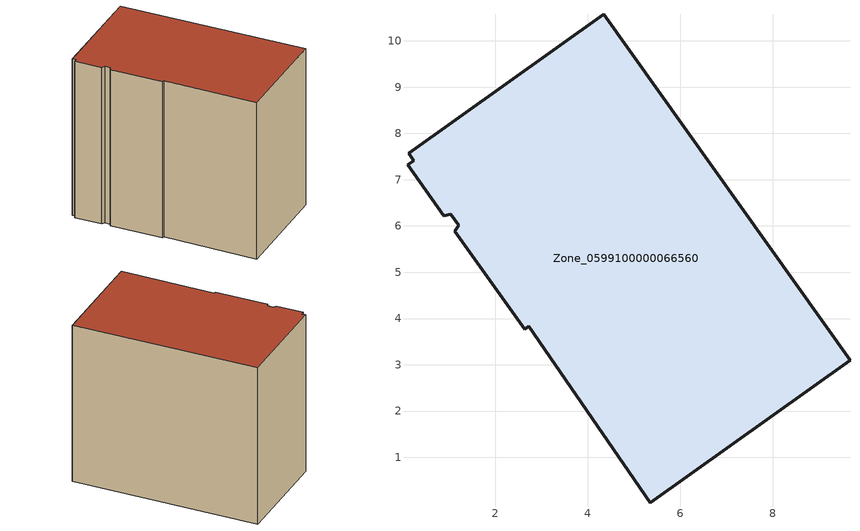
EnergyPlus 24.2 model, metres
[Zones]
Zone_0599100000066560
 floor ground (C_G): 4.35,10.57 9.67,3.1 5.35,0.02 2.73,3.83 2.64,3.77 1.13,5.88 1.22,6.01 1.05,6.26 0.89,6.22 0.11,7.32 0.25,7.41 0.14,7.57 z0
 wall outside (C_F): 9.67,3.1 4.35,10.57 0.14,7.57 0.25,7.41 0.11,7.32 0.89,6.22 1.05,6.26 1.22,6.01 1.13,5.88 2.64,3.77 2.73,3.83 5.35,0.02 9.67,3.1 z0:8.15
 roof outside (C_R): 0.89,6.22 1.05,6.26 1.22,6.01 1.13,5.88 2.64,3.77 2.73,3.83 5.35,0.02 9.67,3.1 4.35,10.57 0.14,7.57 0.25,7.41 0.11,7.32 z8.15
[BUILDING]
Pand.0599100000066560: North Axis=0; Terrain=City; Loads Convergence Tolerance Value=0.04; Temperature Convergence Tolerance Value=0.4; Solar Distribution=FullExterior; Maximum Number of Warmup Days=25; Minimum Number of Warmup Days=1
[Site:Location]
Rotterdam.The.Hague.AP_ZH_NLD Design_Conditions: Latitude=51.96; Longitude=4.45; Time Zone=1; Elevation=-4.5
[SITE:GROUNDTEMPERATURE:BUILDINGSURFACE]
18, 18, 18, 18, 18, 18, 18, 18, 18, 18, 18, 18
[MATERIAL] Thermal Absorptance=0.9; Solar Absorptance=0.7; Visible Absorptance=0.7
Name | Roughness | Thickness | Conductivity | Density | Specific Heat
G.TC.1975-1991 | MediumSmooth | 0.15 | 0.288461 | 540 | 1210
F.TC.1975-1991 | Rough | 0.3 | 0.230769 | 1920 | 840
R.TC.1975-1991 | MediumRough | 0.2 | 0.153846 | 1500 | 1000
[CONSTRUCTION]
C_G: G.TC.1975-1991
C_F: F.TC.1975-1991
C_R: R.TC.1975-1991
[ZONE]
Zone_0599100000066560: Type=1; Multiplier=1; Ceiling Height=Autocalculate; Volume=Autocalculate; Floor Area=autocalculate; Part of Total Floor Area=Yes
[ZONEINFILTRATION:DESIGNFLOWRATE]
Infil_Zone_0599100000066560: Zone or ZoneList or Space or SpaceList=Zone_0599100000066560; Schedule=AlwaysOn; Design Flow Rate Calculation Method=Flow/Area; Flow Rate per Floor Area=0.003; Constant Term Coefficient=1; Temperature Term Coefficient=0; Velocity Term Coefficient=0; Velocity Squared Term Coefficient=0
[HVACTEMPLATE:ZONE:IDEALLOADSAIRSYSTEM]
Zone_0599100000066560: Maximum Heating Supply Air Temperature=50; Minimum Cooling Supply Air Temperature=13; Maximum Heating Supply Air Humidity Ratio=0.0156; Minimum Cooling Supply Air Humidity Ratio=0.0077; Heating Limit=NoLimit; Cooling Limit=NoLimit; Dehumidification Control Type=ConstantSensibleHeatRatio; Cooling Sensible Heat Ratio=0.7; Dehumidification Setpoint=60; Humidification Control Type=None; Humidification Setpoint=30; Outdoor Air Method=None; Outdoor Air Flow Rate per Person=0.00944; Outdoor Air Flow Rate per Zone Floor Area=0; Outdoor Air Flow Rate per Zone=0; Demand Controlled Ventilation Type=None; Outdoor Air Economizer Type=NoEconomizer; Heat Recovery Type=None; Sensible Heat Recovery Effectiveness=0.7; Latent Heat Recovery Effectiveness=0.65
[ZONECONTROL:THERMOSTAT]
ThermostatControl_Zone_0599100000066560: Zone or ZoneList=Zone_0599100000066560; Control Type Schedule=DualSetpointControlType; Control 1=Thermostat_Zone_0599100000066560; Temperature Difference Between Cutout And Setpoint=0
[THERMOSTATSETPOINT:DUALSETPOINT]
Thermostat_Zone_0599100000066560: Heating Setpoint Temperature Schedule=HeatingSetpoint_Zone_0599100000066560; Cooling Setpoint Temperature Schedule=CoolingSetpoint_Zone_0599100000066560
[SCHEDULE:COMPACT]
HeatingSetpoint_Zone_0599100000066560: Through: 12/31, For: AllDays, Until: 24:00, 21
CoolingSetpoint_Zone_0599100000066560: Through: 12/31, For: AllDays, Until: 24:00, 24
DualSetpointControlType: Through: 12/31, For: AllDays, Until: 24:00, 4
AlwaysOn: Through: 12/31, For: AllDays, Until: 24:00, 1
